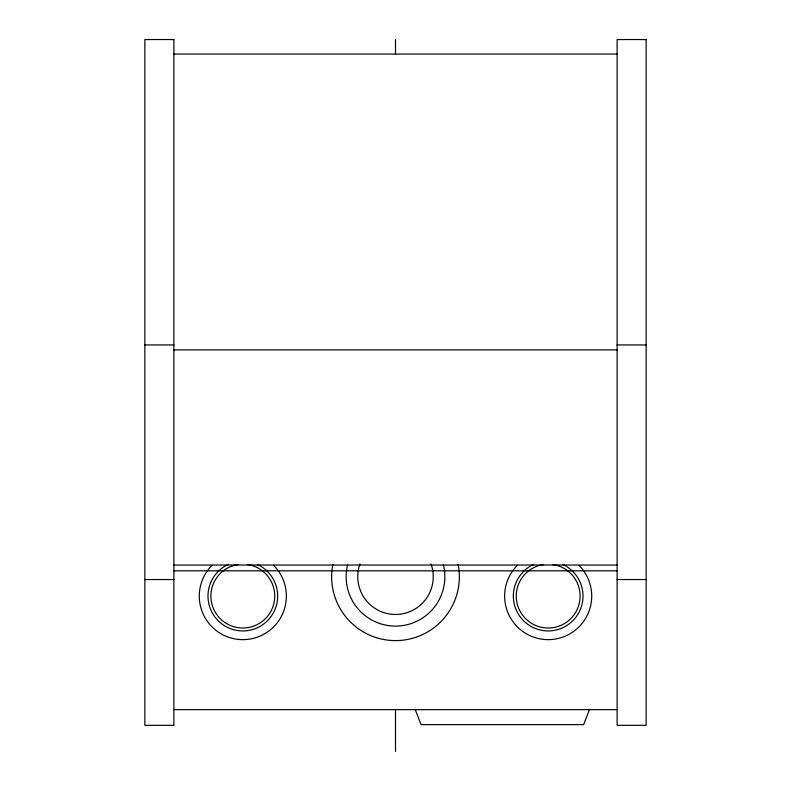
<?xml version="1.0" encoding="UTF-8"?>
<svg xmlns="http://www.w3.org/2000/svg" width="791" height="791" viewBox="0 0 791 791"><rect width="100%" height="100%" fill="white"/><g stroke="black" fill="none" stroke-linecap="round" stroke-linejoin="round"><path stroke-width="1.19" d="M589.453 709.636L583.649 724.635L421.079 724.635L415.275 709.636M173.882 54.065L617.118 54.065M144.852 344.935L173.882 344.935M617.118 344.935L646.148 344.935M173.882 349.909L617.118 349.909M173.882 565.031L617.118 565.031M173.882 570.835L617.118 570.835M144.852 579.546L173.882 579.546M617.118 579.546L646.148 579.546M173.882 709.636L617.118 709.636M395.5 39.55L395.5 54.381M395.5 709.428L395.5 751.45M431.026 564.013A37.741 37.741 0 0 1 395.5 614.478A37.741 37.741 0 0 1 359.974 564.013M443.375 564.725A49.358 49.358 0 0 1 395.51 626.096A49.358 49.358 0 0 1 347.625 564.744M458.137 564.28A63.863 63.863 0 0 1 395.5 640.601A63.863 63.863 0 0 1 332.863 564.28M578.972 565.308A43.545 43.545 0 0 1 578.972 626.887A43.545 43.545 0 0 1 517.383 626.887A43.545 43.545 0 0 1 517.383 565.308M562.648 564.408A34.834 34.834 0 0 1 575.561 617.633A34.834 34.834 0 0 1 520.794 617.633A34.834 34.834 0 0 1 533.707 564.408M552.721 564.487A31.937 31.937 0 0 1 575.037 613.361A31.937 31.937 0 0 1 521.318 613.361A31.937 31.937 0 0 1 543.635 564.487M273.617 565.308A43.545 43.545 0 0 1 273.617 626.887A43.545 43.545 0 0 1 212.028 626.887A43.545 43.545 0 0 1 212.028 565.308M257.293 564.408A34.834 34.834 0 0 1 270.206 617.633A34.834 34.834 0 0 1 215.439 617.633A34.834 34.834 0 0 1 228.352 564.408M247.365 564.487A31.937 31.937 0 0 1 269.682 613.361A31.937 31.937 0 0 1 215.963 613.361A31.937 31.937 0 0 1 238.279 564.487M173.882 39.55L144.852 39.55L144.852 725.327L173.882 725.327L173.882 39.55M646.148 39.55L617.118 39.55L617.118 725.327L646.148 725.327L646.148 39.55"/></g></svg>
